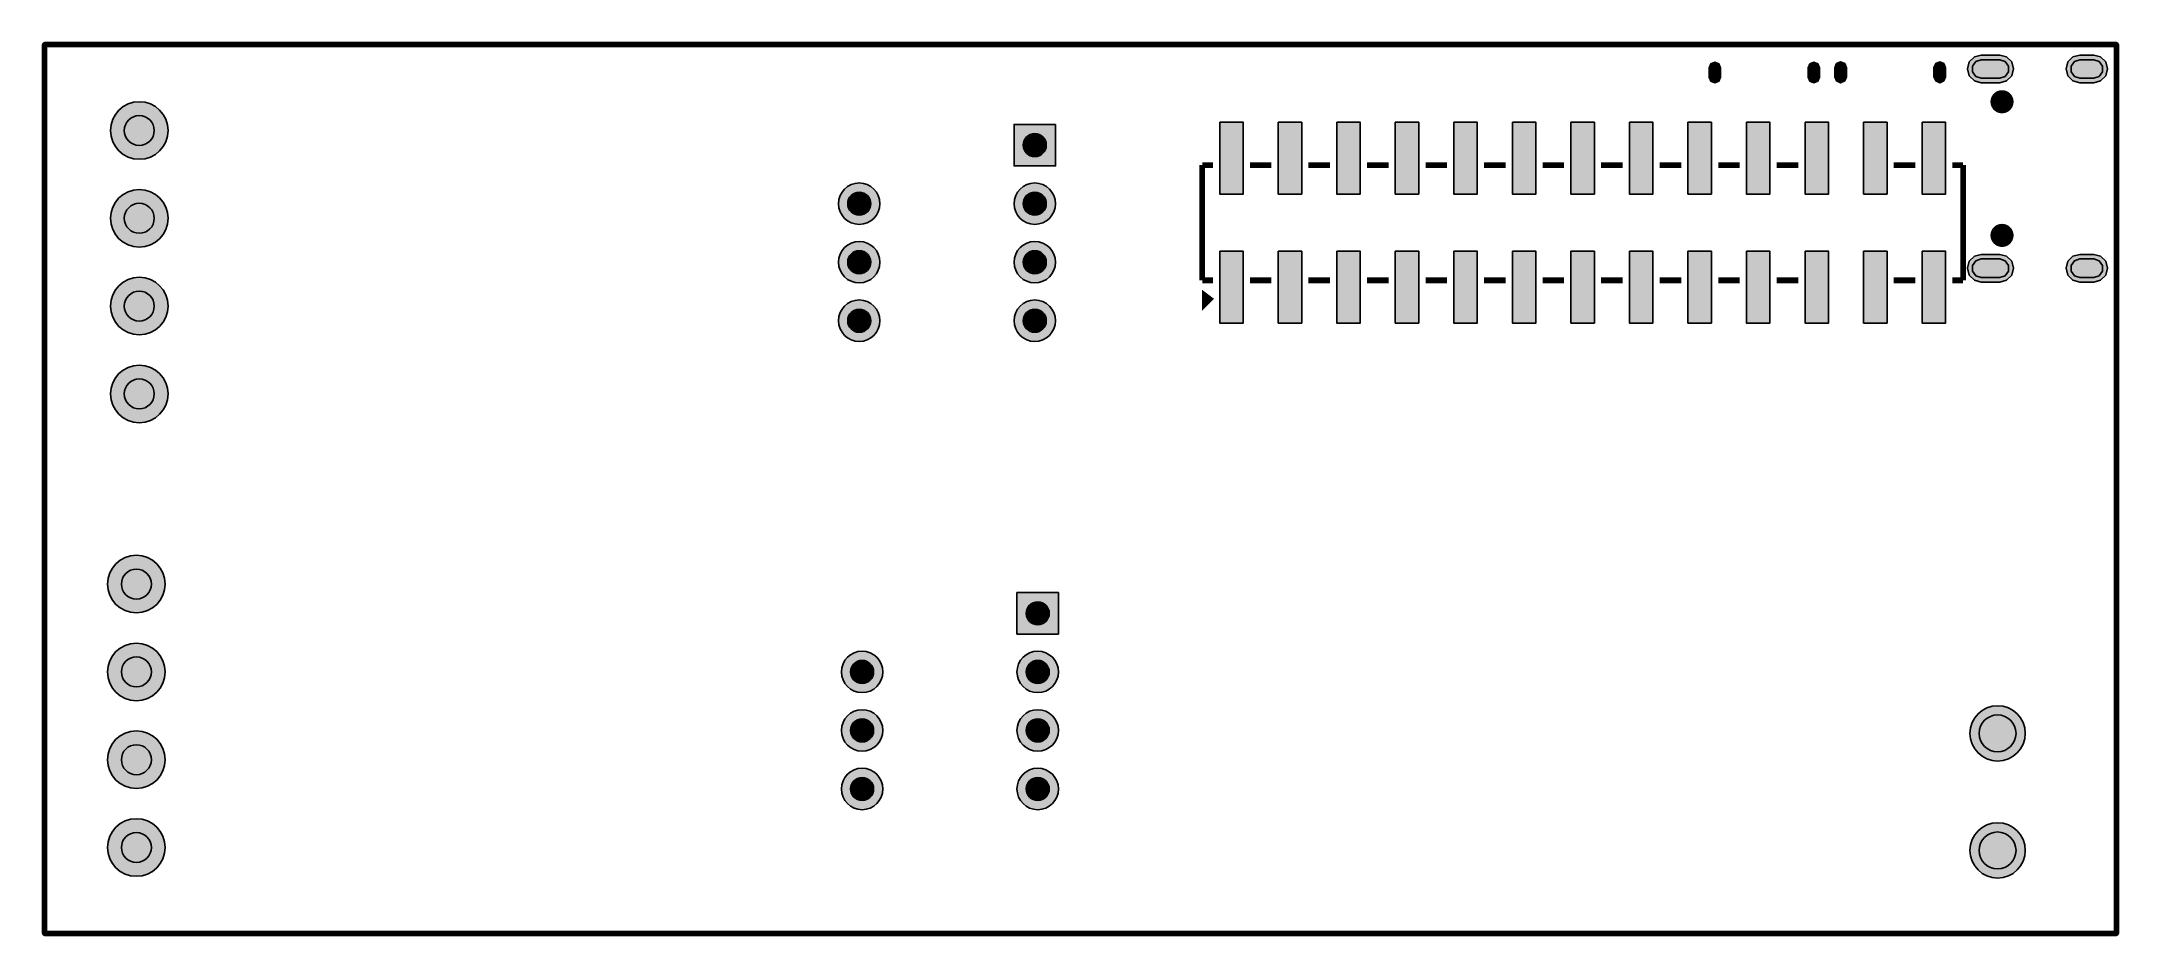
# Model space of a CAD drawing. Header units: millimetres. Extents: x -0.2 to 90, y -0.2 to 38.7.
import ezdxf

# ---------------------------------------------------------------- set-up
doc = ezdxf.new("R2010")
doc.units = ezdxf.units.MM
doc.header["$MEASUREMENT"] = 0
for name, color, linetype, true_color in [('Board-Outline-Layer', 7, 'Continuous', 0xff00ff), ('Bottom-Layer', 7, 'Continuous', 0x0000ff), ('Bottom-Silkscreen-Layer', 7, 'Continuous', 0x66cc33), ('Hole-Layer', 7, 'Continuous', 0x222222), ('Multi-Layer', 7, 'Continuous', 0xc0c0c0)]:
    doc.layers.add(name, color=color, linetype=linetype, true_color=true_color)

msp = doc.modelspace()

# ---------------------------------------------------------------- hatches: boundary and pattern name
at = {"layer": 'Bottom-Layer'}
for points in [[(84.8, 36.872), (85.1, 36.953), (85.32, 37.172), (85.4, 37.472), (85.32, 37.772), (85.1, 37.992), (84.8, 38.072), (84, 38.072), (83.7, 37.992), (83.481, 37.772), (83.4, 37.472), (83.481, 37.172), (83.7, 36.953), (84, 36.872)], [(88.88, 36.872), (89.18, 36.953), (89.4, 37.172), (89.48, 37.472), (89.4, 37.772), (89.18, 37.992), (88.88, 38.072), (88.28, 38.072), (87.98, 37.992), (87.761, 37.772), (87.68, 37.472), (87.761, 37.172), (87.98, 36.953), (88.28, 36.872)], [(72.687, 37.511), (72.614, 37.688), (72.437, 37.761), (72.26, 37.688), (72.187, 37.511), (72.187, 37.111), (72.26, 36.934), (72.437, 36.861), (72.614, 36.934), (72.687, 37.111)], [(76.987, 37.511), (76.914, 37.688), (76.737, 37.761), (76.561, 37.688), (76.487, 37.511), (76.487, 37.111), (76.561, 36.934), (76.737, 36.861), (76.914, 36.934), (76.987, 37.111)], [(78.148, 37.524), (78.075, 37.701), (77.898, 37.774), (77.721, 37.701), (77.648, 37.524), (77.648, 37.124), (77.721, 36.947), (77.898, 36.874), (78.075, 36.947), (78.148, 37.124)], [(82.448, 37.524), (82.375, 37.701), (82.198, 37.774), (82.022, 37.701), (81.948, 37.524), (81.948, 37.124), (82.022, 36.947), (82.198, 36.874), (82.375, 36.947), (82.448, 37.124)], [(2.814, 34.798, 1), (5.314, 34.798, 1)], [(43.826, 35.063), (42.026, 35.063), (42.026, 33.263), (43.826, 33.263)], [(50.951, 35.158), (50.951, 32.038), (51.97, 32.038), (51.97, 35.158)], [(53.491, 35.158), (53.491, 32.038), (54.511, 32.038), (54.511, 35.158)], [(56.031, 35.158), (56.031, 32.038), (57.051, 32.038), (57.051, 35.158)], [(58.571, 35.158), (58.571, 32.038), (59.591, 32.038), (59.591, 35.158)], [(61.111, 35.158), (61.111, 32.038), (62.131, 32.038), (62.131, 35.158)], [(63.651, 35.158), (63.651, 32.038), (64.671, 32.038), (64.671, 35.158)], [(66.191, 35.158), (66.191, 32.038), (67.211, 32.038), (67.211, 35.158)], [(68.731, 35.158), (68.731, 32.038), (69.751, 32.038), (69.751, 35.158)], [(71.271, 35.158), (71.271, 32.038), (72.291, 32.038), (72.291, 35.158)], [(73.811, 35.158), (73.811, 32.038), (74.831, 32.038), (74.831, 35.158)], [(76.351, 35.158), (76.351, 32.038), (77.371, 32.038), (77.371, 35.158)], [(78.891, 35.158), (78.891, 32.038), (79.911, 32.038), (79.911, 35.158)], [(81.431, 35.158), (81.431, 32.038), (82.451, 32.038), (82.451, 35.158)], [(34.406, 31.623, 1), (36.206, 31.623, 1)], [(42.026, 31.623, 1), (43.826, 31.623, 1)], [(2.814, 30.988, 1), (5.314, 30.988, 1)], [(34.406, 29.083, 1), (36.206, 29.083, 1)], [(42.026, 29.083, 1), (43.826, 29.083, 1)], [(50.951, 29.558), (50.951, 26.438), (51.97, 26.438), (51.97, 29.558)], [(53.491, 29.558), (53.491, 26.438), (54.511, 26.438), (54.511, 29.558)], [(56.031, 29.558), (56.031, 26.438), (57.051, 26.438), (57.051, 29.558)], [(58.571, 29.558), (58.571, 26.438), (59.591, 26.438), (59.591, 29.558)], [(61.111, 29.558), (61.111, 26.438), (62.131, 26.438), (62.131, 29.558)], [(63.651, 29.558), (63.651, 26.438), (64.671, 26.438), (64.671, 29.558)], [(66.191, 29.558), (66.191, 26.438), (67.211, 26.438), (67.211, 29.558)], [(68.731, 29.558), (68.731, 26.438), (69.751, 26.438), (69.751, 29.558)], [(71.271, 29.558), (71.271, 26.438), (72.291, 26.438), (72.291, 29.558)], [(73.811, 29.558), (73.811, 26.438), (74.831, 26.438), (74.831, 29.558)], [(76.351, 29.558), (76.351, 26.438), (77.371, 26.438), (77.371, 29.558)], [(78.891, 29.558), (78.891, 26.438), (79.911, 26.438), (79.911, 29.558)], [(81.431, 29.558), (81.431, 26.438), (82.451, 26.438), (82.451, 29.558)], [(84.8, 28.222), (85.1, 28.302), (85.32, 28.522), (85.4, 28.822), (85.32, 29.122), (85.1, 29.342), (84.8, 29.422), (84, 29.422), (83.7, 29.342), (83.481, 29.122), (83.4, 28.822), (83.481, 28.522), (83.7, 28.302), (84, 28.222)], [(88.88, 28.222), (89.18, 28.302), (89.4, 28.522), (89.48, 28.822), (89.4, 29.122), (89.18, 29.342), (88.88, 29.422), (88.28, 29.422), (87.98, 29.342), (87.761, 29.122), (87.68, 28.822), (87.761, 28.522), (87.98, 28.302), (88.28, 28.222)], [(2.814, 27.178, 1), (5.314, 27.178, 1)], [(34.406, 26.543, 1), (36.206, 26.543, 1)], [(42.026, 26.543, 1), (43.826, 26.543, 1)], [(2.814, 23.368, 1), (5.314, 23.368, 1)], [(2.687, 15.113, 1), (5.187, 15.113, 1)], [(43.953, 14.743), (42.153, 14.743), (42.153, 12.943), (43.953, 12.943)], [(2.687, 11.303, 1), (5.187, 11.303, 1)], [(34.533, 11.303, 1), (36.333, 11.303, 1)], [(42.153, 11.303, 1), (43.953, 11.303, 1)], [(34.533, 8.763, 1), (36.333, 8.763, 1)], [(42.153, 8.763, 1), (43.953, 8.763, 1)], [(83.509, 8.636, 1), (85.909, 8.636, 1)], [(2.687, 7.493, 1), (5.187, 7.493, 1)], [(34.533, 6.223, 1), (36.333, 6.223, 1)], [(42.153, 6.223, 1), (43.953, 6.223, 1)], [(2.687, 3.683, 1), (5.187, 3.683, 1)], [(83.509, 3.556, 1), (85.909, 3.556, 1)]]:
    msp.add_hatch(color=256, dxfattribs=at).paths.add_polyline_path(points)
at = {"layer": 'Bottom-Silkscreen-Layer'}
msp.add_hatch(color=256, dxfattribs=at).paths.add_polyline_path([(50.699, 27.496), (50.191, 27.877), (50.191, 26.988)])
at = {"layer": 'Hole-Layer'}
for points in [[(72.637, 37.511), (72.579, 37.652), (72.437, 37.711), (72.296, 37.652), (72.237, 37.511), (72.237, 37.111), (72.296, 36.97), (72.437, 36.911), (72.579, 36.97), (72.637, 37.111)], [(76.937, 37.511), (76.879, 37.652), (76.737, 37.711), (76.596, 37.652), (76.537, 37.511), (76.537, 37.111), (76.596, 36.97), (76.737, 36.911), (76.879, 36.97), (76.937, 37.111)], [(78.098, 37.524), (78.04, 37.665), (77.898, 37.724), (77.757, 37.665), (77.698, 37.524), (77.698, 37.124), (77.757, 36.982), (77.898, 36.924), (78.04, 36.982), (78.098, 37.124)], [(82.398, 37.524), (82.34, 37.665), (82.198, 37.724), (82.057, 37.665), (81.998, 37.524), (81.998, 37.124), (82.057, 36.982), (82.198, 36.924), (82.34, 36.982), (82.398, 37.124)], [(84.8, 37.072), (85.036, 37.149), (85.181, 37.349), (85.181, 37.596), (85.036, 37.796), (84.8, 37.872), (84, 37.872), (83.765, 37.796), (83.62, 37.596), (83.62, 37.349), (83.765, 37.149), (84, 37.072)], [(88.88, 37.072), (89.115, 37.149), (89.261, 37.349), (89.261, 37.596), (89.115, 37.796), (88.88, 37.872), (88.28, 37.872), (88.045, 37.796), (87.9, 37.596), (87.9, 37.349), (88.045, 37.149), (88.28, 37.072)], [(3.414, 34.798, 1), (4.714, 34.798, 1)], [(42.426, 34.163, 1), (43.426, 34.163, 1)], [(3.414, 30.988, 1), (4.714, 30.988, 1)], [(34.806, 31.623, 1), (35.806, 31.623, 1)], [(42.426, 31.623, 1), (43.426, 31.623, 1)], [(34.806, 29.083, 1), (35.806, 29.083, 1)], [(42.426, 29.083, 1), (43.426, 29.083, 1)], [(84.8, 28.422), (85.035, 28.498), (85.181, 28.698), (85.181, 28.946), (85.035, 29.146), (84.8, 29.222), (84, 29.222), (83.765, 29.146), (83.62, 28.946), (83.62, 28.698), (83.765, 28.498), (84, 28.422)], [(88.88, 28.422), (89.115, 28.498), (89.261, 28.698), (89.261, 28.946), (89.115, 29.146), (88.88, 29.222), (88.28, 29.222), (88.045, 29.146), (87.9, 28.946), (87.9, 28.698), (88.045, 28.498), (88.28, 28.422)], [(3.414, 27.178, 1), (4.714, 27.178, 1)], [(34.806, 26.543, 1), (35.806, 26.543, 1)], [(42.426, 26.543, 1), (43.426, 26.543, 1)], [(3.414, 23.368, 1), (4.714, 23.368, 1)], [(3.287, 15.113, 1), (4.587, 15.113, 1)], [(42.553, 13.843, 1), (43.553, 13.843, 1)], [(3.287, 11.303, 1), (4.587, 11.303, 1)], [(34.933, 11.303, 1), (35.933, 11.303, 1)], [(42.553, 11.303, 1), (43.553, 11.303, 1)], [(34.933, 8.763, 1), (35.933, 8.763, 1)], [(42.553, 8.763, 1), (43.553, 8.763, 1)], [(83.909, 8.636, 1), (85.509, 8.636, 1)], [(3.287, 7.493, 1), (4.587, 7.493, 1)], [(34.933, 6.223, 1), (35.933, 6.223, 1)], [(42.553, 6.223, 1), (43.553, 6.223, 1)], [(3.287, 3.683, 1), (4.587, 3.683, 1)], [(83.909, 3.556, 1), (85.509, 3.556, 1)]]:
    msp.add_hatch(color=256, dxfattribs=at).paths.add_polyline_path(points)
at = {"layer": 'Multi-Layer'}
for points in [[(84.8, 36.872), (85.1, 36.953), (85.32, 37.172), (85.4, 37.472), (85.32, 37.772), (85.1, 37.992), (84.8, 38.072), (84, 38.072), (83.7, 37.992), (83.481, 37.772), (83.4, 37.472), (83.481, 37.172), (83.7, 36.953), (84, 36.872)], [(84.8, 36.872), (85.1, 36.953), (85.32, 37.172), (85.4, 37.472), (85.32, 37.772), (85.1, 37.992), (84.8, 38.072), (84, 38.072), (83.7, 37.992), (83.481, 37.772), (83.4, 37.472), (83.481, 37.172), (83.7, 36.953), (84, 36.872)], [(84.8, 36.872), (85.1, 36.953), (85.32, 37.172), (85.4, 37.472), (85.32, 37.772), (85.1, 37.992), (84.8, 38.072), (84, 38.072), (83.7, 37.992), (83.481, 37.772), (83.4, 37.472), (83.481, 37.172), (83.7, 36.953), (84, 36.872)], [(88.88, 36.872), (89.18, 36.953), (89.4, 37.172), (89.48, 37.472), (89.4, 37.772), (89.18, 37.992), (88.88, 38.072), (88.28, 38.072), (87.98, 37.992), (87.761, 37.772), (87.68, 37.472), (87.761, 37.172), (87.98, 36.953), (88.28, 36.872)], [(88.88, 36.872), (89.18, 36.953), (89.4, 37.172), (89.48, 37.472), (89.4, 37.772), (89.18, 37.992), (88.88, 38.072), (88.28, 38.072), (87.98, 37.992), (87.761, 37.772), (87.68, 37.472), (87.761, 37.172), (87.98, 36.953), (88.28, 36.872)], [(88.88, 36.872), (89.18, 36.953), (89.4, 37.172), (89.48, 37.472), (89.4, 37.772), (89.18, 37.992), (88.88, 38.072), (88.28, 38.072), (87.98, 37.992), (87.761, 37.772), (87.68, 37.472), (87.761, 37.172), (87.98, 36.953), (88.28, 36.872)], [(72.687, 37.511), (72.614, 37.688), (72.437, 37.761), (72.26, 37.688), (72.187, 37.511), (72.187, 37.111), (72.26, 36.934), (72.437, 36.861), (72.614, 36.934), (72.687, 37.111)], [(72.687, 37.511), (72.614, 37.688), (72.437, 37.761), (72.26, 37.688), (72.187, 37.511), (72.187, 37.111), (72.26, 36.934), (72.437, 36.861), (72.614, 36.934), (72.687, 37.111)], [(72.687, 37.511), (72.614, 37.688), (72.437, 37.761), (72.26, 37.688), (72.187, 37.511), (72.187, 37.111), (72.26, 36.934), (72.437, 36.861), (72.614, 36.934), (72.687, 37.111)], [(76.987, 37.511), (76.914, 37.688), (76.737, 37.761), (76.561, 37.688), (76.487, 37.511), (76.487, 37.111), (76.561, 36.934), (76.737, 36.861), (76.914, 36.934), (76.987, 37.111)], [(76.987, 37.511), (76.914, 37.688), (76.737, 37.761), (76.561, 37.688), (76.487, 37.511), (76.487, 37.111), (76.561, 36.934), (76.737, 36.861), (76.914, 36.934), (76.987, 37.111)], [(76.987, 37.511), (76.914, 37.688), (76.737, 37.761), (76.561, 37.688), (76.487, 37.511), (76.487, 37.111), (76.561, 36.934), (76.737, 36.861), (76.914, 36.934), (76.987, 37.111)], [(78.148, 37.524), (78.075, 37.701), (77.898, 37.774), (77.721, 37.701), (77.648, 37.524), (77.648, 37.124), (77.721, 36.947), (77.898, 36.874), (78.075, 36.947), (78.148, 37.124)], [(78.148, 37.524), (78.075, 37.701), (77.898, 37.774), (77.721, 37.701), (77.648, 37.524), (77.648, 37.124), (77.721, 36.947), (77.898, 36.874), (78.075, 36.947), (78.148, 37.124)], [(78.148, 37.524), (78.075, 37.701), (77.898, 37.774), (77.721, 37.701), (77.648, 37.524), (77.648, 37.124), (77.721, 36.947), (77.898, 36.874), (78.075, 36.947), (78.148, 37.124)], [(82.448, 37.524), (82.375, 37.701), (82.198, 37.774), (82.022, 37.701), (81.948, 37.524), (81.948, 37.124), (82.022, 36.947), (82.198, 36.874), (82.375, 36.947), (82.448, 37.124)], [(82.448, 37.524), (82.375, 37.701), (82.198, 37.774), (82.022, 37.701), (81.948, 37.524), (81.948, 37.124), (82.022, 36.947), (82.198, 36.874), (82.375, 36.947), (82.448, 37.124)], [(82.448, 37.524), (82.375, 37.701), (82.198, 37.774), (82.022, 37.701), (81.948, 37.524), (81.948, 37.124), (82.022, 36.947), (82.198, 36.874), (82.375, 36.947), (82.448, 37.124)], [(84.901, 35.672), (84.826, 35.672), (84.688, 35.729), (84.583, 35.835), (84.525, 35.972), (84.525, 36.122), (84.583, 36.259), (84.688, 36.365), (84.826, 36.422), (84.901, 36.422), (84.975, 36.422), (85.113, 36.365), (85.218, 36.259), (85.276, 36.122), (85.276, 35.972), (85.218, 35.835), (85.113, 35.729), (84.975, 35.672)], [(84.901, 35.672), (84.826, 35.672), (84.688, 35.729), (84.583, 35.835), (84.525, 35.972), (84.525, 36.122), (84.583, 36.259), (84.688, 36.365), (84.826, 36.422), (84.901, 36.422), (84.975, 36.422), (85.113, 36.365), (85.218, 36.259), (85.276, 36.122), (85.276, 35.972), (85.218, 35.835), (85.113, 35.729), (84.975, 35.672)], [(2.814, 34.798, 1), (5.314, 34.798, 1)], [(2.814, 34.798, 1), (5.314, 34.798, 1)], [(2.814, 34.798, 1), (5.314, 34.798, 1)], [(43.826, 35.063), (42.026, 35.063), (42.026, 33.263), (43.826, 33.263)], [(43.826, 35.063), (42.026, 35.063), (42.026, 33.263), (43.826, 33.263)], [(43.826, 35.063), (42.026, 35.063), (42.026, 33.263), (43.826, 33.263)], [(34.406, 31.623, 1), (36.206, 31.623, 1)], [(34.406, 31.623, 1), (36.206, 31.623, 1)], [(34.406, 31.623, 1), (36.206, 31.623, 1)], [(42.026, 31.623, 1), (43.826, 31.623, 1)], [(42.026, 31.623, 1), (43.826, 31.623, 1)], [(42.026, 31.623, 1), (43.826, 31.623, 1)], [(2.814, 30.988, 1), (5.314, 30.988, 1)], [(2.814, 30.988, 1), (5.314, 30.988, 1)], [(2.814, 30.988, 1), (5.314, 30.988, 1)], [(34.406, 29.083, 1), (36.206, 29.083, 1)], [(34.406, 29.083, 1), (36.206, 29.083, 1)], [(34.406, 29.083, 1), (36.206, 29.083, 1)], [(42.026, 29.083, 1), (43.826, 29.083, 1)], [(42.026, 29.083, 1), (43.826, 29.083, 1)], [(42.026, 29.083, 1), (43.826, 29.083, 1)], [(84.901, 29.872), (84.826, 29.872), (84.688, 29.929), (84.583, 30.035), (84.525, 30.173), (84.525, 30.322), (84.583, 30.46), (84.688, 30.565), (84.826, 30.622), (84.901, 30.622), (84.975, 30.622), (85.113, 30.565), (85.218, 30.46), (85.276, 30.322), (85.276, 30.173), (85.218, 30.035), (85.113, 29.929), (84.975, 29.872)], [(84.901, 29.872), (84.826, 29.872), (84.688, 29.929), (84.583, 30.035), (84.525, 30.173), (84.525, 30.322), (84.583, 30.46), (84.688, 30.565), (84.826, 30.622), (84.901, 30.622), (84.975, 30.622), (85.113, 30.565), (85.218, 30.46), (85.276, 30.322), (85.276, 30.173), (85.218, 30.035), (85.113, 29.929), (84.975, 29.872)], [(84.8, 28.222), (85.1, 28.302), (85.32, 28.522), (85.4, 28.822), (85.32, 29.122), (85.1, 29.342), (84.8, 29.422), (84, 29.422), (83.7, 29.342), (83.481, 29.122), (83.4, 28.822), (83.481, 28.522), (83.7, 28.302), (84, 28.222)], [(84.8, 28.222), (85.1, 28.302), (85.32, 28.522), (85.4, 28.822), (85.32, 29.122), (85.1, 29.342), (84.8, 29.422), (84, 29.422), (83.7, 29.342), (83.481, 29.122), (83.4, 28.822), (83.481, 28.522), (83.7, 28.302), (84, 28.222)], [(84.8, 28.222), (85.1, 28.302), (85.32, 28.522), (85.4, 28.822), (85.32, 29.122), (85.1, 29.342), (84.8, 29.422), (84, 29.422), (83.7, 29.342), (83.481, 29.122), (83.4, 28.822), (83.481, 28.522), (83.7, 28.302), (84, 28.222)], [(88.88, 28.222), (89.18, 28.302), (89.4, 28.522), (89.48, 28.822), (89.4, 29.122), (89.18, 29.342), (88.88, 29.422), (88.28, 29.422), (87.98, 29.342), (87.761, 29.122), (87.68, 28.822), (87.761, 28.522), (87.98, 28.302), (88.28, 28.222)], [(88.88, 28.222), (89.18, 28.302), (89.4, 28.522), (89.48, 28.822), (89.4, 29.122), (89.18, 29.342), (88.88, 29.422), (88.28, 29.422), (87.98, 29.342), (87.761, 29.122), (87.68, 28.822), (87.761, 28.522), (87.98, 28.302), (88.28, 28.222)], [(88.88, 28.222), (89.18, 28.302), (89.4, 28.522), (89.48, 28.822), (89.4, 29.122), (89.18, 29.342), (88.88, 29.422), (88.28, 29.422), (87.98, 29.342), (87.761, 29.122), (87.68, 28.822), (87.761, 28.522), (87.98, 28.302), (88.28, 28.222)], [(2.814, 27.178, 1), (5.314, 27.178, 1)], [(2.814, 27.178, 1), (5.314, 27.178, 1)], [(2.814, 27.178, 1), (5.314, 27.178, 1)], [(34.406, 26.543, 1), (36.206, 26.543, 1)], [(34.406, 26.543, 1), (36.206, 26.543, 1)], [(34.406, 26.543, 1), (36.206, 26.543, 1)], [(42.026, 26.543, 1), (43.826, 26.543, 1)], [(42.026, 26.543, 1), (43.826, 26.543, 1)], [(42.026, 26.543, 1), (43.826, 26.543, 1)], [(2.814, 23.368, 1), (5.314, 23.368, 1)], [(2.814, 23.368, 1), (5.314, 23.368, 1)], [(2.814, 23.368, 1), (5.314, 23.368, 1)], [(2.687, 15.113, 1), (5.187, 15.113, 1)], [(2.687, 15.113, 1), (5.187, 15.113, 1)], [(2.687, 15.113, 1), (5.187, 15.113, 1)], [(43.953, 14.743), (42.153, 14.743), (42.153, 12.943), (43.953, 12.943)], [(43.953, 14.743), (42.153, 14.743), (42.153, 12.943), (43.953, 12.943)], [(43.953, 14.743), (42.153, 14.743), (42.153, 12.943), (43.953, 12.943)], [(2.687, 11.303, 1), (5.187, 11.303, 1)], [(2.687, 11.303, 1), (5.187, 11.303, 1)], [(2.687, 11.303, 1), (5.187, 11.303, 1)], [(34.533, 11.303, 1), (36.333, 11.303, 1)], [(34.533, 11.303, 1), (36.333, 11.303, 1)], [(34.533, 11.303, 1), (36.333, 11.303, 1)], [(42.153, 11.303, 1), (43.953, 11.303, 1)], [(42.153, 11.303, 1), (43.953, 11.303, 1)], [(42.153, 11.303, 1), (43.953, 11.303, 1)], [(34.533, 8.763, 1), (36.333, 8.763, 1)], [(34.533, 8.763, 1), (36.333, 8.763, 1)], [(34.533, 8.763, 1), (36.333, 8.763, 1)], [(42.153, 8.763, 1), (43.953, 8.763, 1)], [(42.153, 8.763, 1), (43.953, 8.763, 1)], [(42.153, 8.763, 1), (43.953, 8.763, 1)], [(83.509, 8.636, 1), (85.909, 8.636, 1)], [(83.509, 8.636, 1), (85.909, 8.636, 1)], [(83.509, 8.636, 1), (85.909, 8.636, 1)], [(2.687, 7.493, 1), (5.187, 7.493, 1)], [(2.687, 7.493, 1), (5.187, 7.493, 1)], [(2.687, 7.493, 1), (5.187, 7.493, 1)], [(34.533, 6.223, 1), (36.333, 6.223, 1)], [(34.533, 6.223, 1), (36.333, 6.223, 1)], [(34.533, 6.223, 1), (36.333, 6.223, 1)], [(42.153, 6.223, 1), (43.953, 6.223, 1)], [(42.153, 6.223, 1), (43.953, 6.223, 1)], [(42.153, 6.223, 1), (43.953, 6.223, 1)], [(2.687, 3.683, 1), (5.187, 3.683, 1)], [(2.687, 3.683, 1), (5.187, 3.683, 1)], [(2.687, 3.683, 1), (5.187, 3.683, 1)], [(83.509, 3.556, 1), (85.909, 3.556, 1)], [(83.509, 3.556, 1), (85.909, 3.556, 1)], [(83.509, 3.556, 1), (85.909, 3.556, 1)]]:
    msp.add_hatch(color=256, dxfattribs=at).paths.add_polyline_path(points)

# ---------------------------------------------------------------- linework, layer by layer
at = {"layer": 'Board-Outline-Layer'}
for points, const_width in [([(89.819, -0.05, 0.414), (89.87, 0), (89.87, 38.481, 0.414), (89.819, 38.531), (0, 38.531, 0.414), (-0.05, 38.481), (-0.05, 0, 0.414), (0, -0.05)], 0.254), ([(85.276, 36.047, -1), (84.526, 36.047, -1)], 0.254), ([(85.276, 36.047, -1), (84.526, 36.047, -1)], 0.254), ([(85.276, 36.047, -1), (84.526, 36.047, -1)], 0.0254), ([(85.276, 36.047, -1), (84.526, 36.047, -1)], 0.0254), ([(85.276, 30.247, -1), (84.526, 30.247, -1)], 0.254), ([(85.276, 30.247, -1), (84.526, 30.247, -1)], 0.254), ([(85.276, 30.247, -1), (84.526, 30.247, -1)], 0.0254), ([(85.276, 30.247, -1), (84.526, 30.247, -1)], 0.0254)]:
    msp.add_lwpolyline(points, format="xyb", close=True, dxfattribs=dict(at, const_width=const_width))
at = {"layer": 'Board-Outline-Layer', "const_width": 0.1}
msp.add_lwpolyline([(0, 0), (0, 2.794)], dxfattribs=at)
at = {"layer": 'Bottom-Layer'}
for points in [[(84.8, 36.872), (85.1, 36.953), (85.32, 37.172), (85.4, 37.472), (85.32, 37.772), (85.1, 37.992), (84.8, 38.072), (84, 38.072), (83.7, 37.992), (83.481, 37.772), (83.4, 37.472), (83.481, 37.172), (83.7, 36.953), (84, 36.872)], [(88.88, 36.872), (89.18, 36.953), (89.4, 37.172), (89.48, 37.472), (89.4, 37.772), (89.18, 37.992), (88.88, 38.072), (88.28, 38.072), (87.98, 37.992), (87.761, 37.772), (87.68, 37.472), (87.761, 37.172), (87.98, 36.953), (88.28, 36.872)], [(72.687, 37.511), (72.614, 37.688), (72.437, 37.761), (72.26, 37.688), (72.187, 37.511), (72.187, 37.111), (72.26, 36.934), (72.437, 36.861), (72.614, 36.934), (72.687, 37.111)], [(76.987, 37.511), (76.914, 37.688), (76.737, 37.761), (76.561, 37.688), (76.487, 37.511), (76.487, 37.111), (76.561, 36.934), (76.737, 36.861), (76.914, 36.934), (76.987, 37.111)], [(78.148, 37.524), (78.075, 37.701), (77.898, 37.774), (77.721, 37.701), (77.648, 37.524), (77.648, 37.124), (77.721, 36.947), (77.898, 36.874), (78.075, 36.947), (78.148, 37.124)], [(82.448, 37.524), (82.375, 37.701), (82.198, 37.774), (82.022, 37.701), (81.948, 37.524), (81.948, 37.124), (82.022, 36.947), (82.198, 36.874), (82.375, 36.947), (82.448, 37.124)], [(43.826, 35.063), (42.026, 35.063), (42.026, 33.263), (43.826, 33.263)], [(50.951, 35.158), (50.951, 32.038), (51.97, 32.038), (51.97, 35.158)], [(53.491, 35.158), (53.491, 32.038), (54.511, 32.038), (54.511, 35.158)], [(56.031, 35.158), (56.031, 32.038), (57.051, 32.038), (57.051, 35.158)], [(58.571, 35.158), (58.571, 32.038), (59.591, 32.038), (59.591, 35.158)], [(61.111, 35.158), (61.111, 32.038), (62.131, 32.038), (62.131, 35.158)], [(63.651, 35.158), (63.651, 32.038), (64.671, 32.038), (64.671, 35.158)], [(66.191, 35.158), (66.191, 32.038), (67.211, 32.038), (67.211, 35.158)], [(68.731, 35.158), (68.731, 32.038), (69.751, 32.038), (69.751, 35.158)], [(71.271, 35.158), (71.271, 32.038), (72.291, 32.038), (72.291, 35.158)], [(73.811, 35.158), (73.811, 32.038), (74.831, 32.038), (74.831, 35.158)], [(76.351, 35.158), (76.351, 32.038), (77.371, 32.038), (77.371, 35.158)], [(78.891, 35.158), (78.891, 32.038), (79.911, 32.038), (79.911, 35.158)], [(81.431, 35.158), (81.431, 32.038), (82.451, 32.038), (82.451, 35.158)], [(50.951, 29.558), (50.951, 26.438), (51.97, 26.438), (51.97, 29.558)], [(53.491, 29.558), (53.491, 26.438), (54.511, 26.438), (54.511, 29.558)], [(56.031, 29.558), (56.031, 26.438), (57.051, 26.438), (57.051, 29.558)], [(58.571, 29.558), (58.571, 26.438), (59.591, 26.438), (59.591, 29.558)], [(61.111, 29.558), (61.111, 26.438), (62.131, 26.438), (62.131, 29.558)], [(63.651, 29.558), (63.651, 26.438), (64.671, 26.438), (64.671, 29.558)], [(66.191, 29.558), (66.191, 26.438), (67.211, 26.438), (67.211, 29.558)], [(68.731, 29.558), (68.731, 26.438), (69.751, 26.438), (69.751, 29.558)], [(71.271, 29.558), (71.271, 26.438), (72.291, 26.438), (72.291, 29.558)], [(73.811, 29.558), (73.811, 26.438), (74.831, 26.438), (74.831, 29.558)], [(76.351, 29.558), (76.351, 26.438), (77.371, 26.438), (77.371, 29.558)], [(78.891, 29.558), (78.891, 26.438), (79.911, 26.438), (79.911, 29.558)], [(81.431, 29.558), (81.431, 26.438), (82.451, 26.438), (82.451, 29.558)], [(84.8, 28.222), (85.1, 28.302), (85.32, 28.522), (85.4, 28.822), (85.32, 29.122), (85.1, 29.342), (84.8, 29.422), (84, 29.422), (83.7, 29.342), (83.481, 29.122), (83.4, 28.822), (83.481, 28.522), (83.7, 28.302), (84, 28.222)], [(88.88, 28.222), (89.18, 28.302), (89.4, 28.522), (89.48, 28.822), (89.4, 29.122), (89.18, 29.342), (88.88, 29.422), (88.28, 29.422), (87.98, 29.342), (87.761, 29.122), (87.68, 28.822), (87.761, 28.522), (87.98, 28.302), (88.28, 28.222)], [(43.953, 14.743), (42.153, 14.743), (42.153, 12.943), (43.953, 12.943)]]:
    msp.add_lwpolyline(points, close=True, dxfattribs=at)
for points in [[(5.314, 34.798, -1), (2.814, 34.798, -1)], [(5.314, 30.988, -1), (2.814, 30.988, -1)], [(5.314, 27.178, -1), (2.814, 27.178, -1)], [(5.314, 23.368, -1), (2.814, 23.368, -1)], [(5.187, 15.113, -1), (2.687, 15.113, -1)], [(85.909, 8.636, -1), (83.509, 8.636, -1)], [(5.187, 3.683, -1), (2.687, 3.683, -1)], [(85.909, 3.556, -1), (83.509, 3.556, -1)]]:
    msp.add_lwpolyline(points, format="xyb", close=True, dxfattribs=at)
for points in [[(36.206, 31.623, -1), (34.406, 31.623), (34.406, 31.623, -1), (36.206, 31.623)], [(43.826, 31.623, -1), (42.026, 31.623), (42.026, 31.623, -1), (43.826, 31.623)], [(36.206, 29.083, -1), (34.406, 29.083), (34.406, 29.083, -1), (36.206, 29.083)], [(43.826, 29.083, -1), (42.026, 29.083), (42.026, 29.083, -1), (43.826, 29.083)], [(36.206, 26.543, -1), (34.406, 26.543), (34.406, 26.543, -1), (36.206, 26.543)], [(43.826, 26.543, -1), (42.026, 26.543), (42.026, 26.543, -1), (43.826, 26.543)], [(5.187, 11.303, -1), (2.687, 11.303), (2.687, 11.303, -1), (5.187, 11.303)], [(36.333, 11.303, -1), (34.533, 11.303), (34.533, 11.303, -1), (36.333, 11.303)], [(43.953, 11.303, -1), (42.153, 11.303), (42.153, 11.303, -1), (43.953, 11.303)], [(36.333, 8.763, -1), (34.533, 8.763), (34.533, 8.763, -1), (36.333, 8.763)], [(43.953, 8.763, -1), (42.153, 8.763), (42.153, 8.763, -1), (43.953, 8.763)], [(5.187, 7.493, -1), (2.687, 7.493), (2.687, 7.493, -1), (5.187, 7.493)], [(36.333, 6.223, -1), (34.533, 6.223), (34.533, 6.223, -1), (36.333, 6.223)], [(43.953, 6.223, -1), (42.153, 6.223), (42.153, 6.223, -1), (43.953, 6.223)]]:
    msp.add_lwpolyline(points, format="xyb", dxfattribs=at)
at = {"layer": 'Bottom-Silkscreen-Layer', "const_width": 0.25}
for points in [[(50.191, 28.298), (50.191, 33.298)], [(50.658, 33.298), (50.191, 33.298)], [(50.191, 28.298), (50.191, 33.298)], [(50.658, 33.298), (50.191, 33.298)], [(53.198, 33.298), (52.263, 33.298)], [(53.198, 33.298), (52.263, 33.298)], [(55.738, 33.298), (54.803, 33.298)], [(55.738, 33.298), (54.803, 33.298)], [(58.278, 33.298), (57.343, 33.298)], [(58.278, 33.298), (57.343, 33.298)], [(60.818, 33.298), (59.883, 33.298)], [(60.818, 33.298), (59.883, 33.298)], [(63.358, 33.298), (62.423, 33.298)], [(63.358, 33.298), (62.423, 33.298)], [(65.898, 33.298), (64.963, 33.298)], [(65.898, 33.298), (64.963, 33.298)], [(68.438, 33.298), (67.503, 33.298)], [(68.438, 33.298), (67.503, 33.298)], [(70.978, 33.298), (70.043, 33.298)], [(70.978, 33.298), (70.043, 33.298)], [(73.518, 33.298), (72.583, 33.298)], [(73.518, 33.298), (72.583, 33.298)], [(76.058, 33.298), (75.123, 33.298)], [(76.058, 33.298), (75.123, 33.298)], [(81.138, 33.298), (80.203, 33.298)], [(81.138, 33.298), (80.203, 33.298)], [(83.211, 33.298), (82.743, 33.298)], [(83.211, 33.298), (82.743, 33.298)], [(83.211, 28.298), (83.211, 33.298)], [(83.211, 28.298), (83.211, 33.298)], [(50.658, 28.298), (50.191, 28.298)], [(50.658, 28.298), (50.191, 28.298)], [(53.198, 28.298), (52.263, 28.298)], [(53.198, 28.298), (52.263, 28.298)], [(55.738, 28.298), (54.803, 28.298)], [(55.738, 28.298), (54.803, 28.298)], [(58.278, 28.298), (57.343, 28.298)], [(58.278, 28.298), (57.343, 28.298)], [(60.818, 28.298), (59.883, 28.298)], [(60.818, 28.298), (59.883, 28.298)], [(63.358, 28.298), (62.423, 28.298)], [(63.358, 28.298), (62.423, 28.298)], [(65.898, 28.298), (64.963, 28.298)], [(65.898, 28.298), (64.963, 28.298)], [(68.438, 28.298), (67.503, 28.298)], [(68.438, 28.298), (67.503, 28.298)], [(70.978, 28.298), (70.043, 28.298)], [(70.978, 28.298), (70.043, 28.298)], [(73.518, 28.298), (72.583, 28.298)], [(73.518, 28.298), (72.583, 28.298)], [(76.058, 28.298), (75.123, 28.298)], [(76.058, 28.298), (75.123, 28.298)], [(81.138, 28.298), (80.203, 28.298)], [(81.138, 28.298), (80.203, 28.298)], [(83.211, 28.298), (82.743, 28.298)], [(83.211, 28.298), (82.743, 28.298)]]:
    msp.add_lwpolyline(points, dxfattribs=at)
at = {"layer": 'Bottom-Silkscreen-Layer', "const_width": 0.00508}
msp.add_lwpolyline([(50.699, 27.496), (50.191, 27.877), (50.191, 26.988)], close=True, dxfattribs=at)
at = {"layer": 'Hole-Layer'}
for points in [[(72.637, 37.511), (72.579, 37.652), (72.437, 37.711), (72.296, 37.652), (72.237, 37.511), (72.237, 37.111), (72.296, 36.97), (72.437, 36.911), (72.579, 36.97), (72.637, 37.111)], [(76.937, 37.511), (76.879, 37.652), (76.737, 37.711), (76.596, 37.652), (76.537, 37.511), (76.537, 37.111), (76.596, 36.97), (76.737, 36.911), (76.879, 36.97), (76.937, 37.111)], [(78.098, 37.524), (78.04, 37.665), (77.898, 37.724), (77.757, 37.665), (77.698, 37.524), (77.698, 37.124), (77.757, 36.982), (77.898, 36.924), (78.04, 36.982), (78.098, 37.124)], [(82.398, 37.524), (82.34, 37.665), (82.198, 37.724), (82.057, 37.665), (81.998, 37.524), (81.998, 37.124), (82.057, 36.982), (82.198, 36.924), (82.34, 36.982), (82.398, 37.124)], [(84.8, 37.072), (85.036, 37.149), (85.181, 37.349), (85.181, 37.596), (85.036, 37.796), (84.8, 37.872), (84, 37.872), (83.765, 37.796), (83.62, 37.596), (83.62, 37.349), (83.765, 37.149), (84, 37.072)], [(88.88, 37.072), (89.115, 37.149), (89.261, 37.349), (89.261, 37.596), (89.115, 37.796), (88.88, 37.872), (88.28, 37.872), (88.045, 37.796), (87.9, 37.596), (87.9, 37.349), (88.045, 37.149), (88.28, 37.072)], [(84.8, 28.422), (85.035, 28.498), (85.181, 28.698), (85.181, 28.946), (85.035, 29.146), (84.8, 29.222), (84, 29.222), (83.765, 29.146), (83.62, 28.946), (83.62, 28.698), (83.765, 28.498), (84, 28.422)], [(88.88, 28.422), (89.115, 28.498), (89.261, 28.698), (89.261, 28.946), (89.115, 29.146), (88.88, 29.222), (88.28, 29.222), (88.045, 29.146), (87.9, 28.946), (87.9, 28.698), (88.045, 28.498), (88.28, 28.422)]]:
    msp.add_lwpolyline(points, close=True, dxfattribs=at)
for points in [[(4.714, 34.798, -1), (3.414, 34.798), (3.414, 34.798, -1), (4.714, 34.798)], [(4.714, 30.988, -1), (3.414, 30.988), (3.414, 30.988, -1), (4.714, 30.988)], [(4.714, 27.178, -1), (3.414, 27.178), (3.414, 27.178, -1), (4.714, 27.178)], [(4.587, 15.113, -1), (3.287, 15.113), (3.287, 15.113, -1), (4.587, 15.113)], [(4.587, 3.683, -1), (3.287, 3.683), (3.287, 3.683, -1), (4.587, 3.683)]]:
    msp.add_lwpolyline(points, format="xyb", dxfattribs=at)
for points in [[(43.426, 34.163, -1), (42.426, 34.163, -1)], [(35.806, 31.623, -1), (34.806, 31.623, -1)], [(43.426, 31.623, -1), (42.426, 31.623, -1)], [(35.806, 29.083, -1), (34.806, 29.083, -1)], [(43.426, 29.083, -1), (42.426, 29.083, -1)], [(35.806, 26.543, -1), (34.806, 26.543, -1)], [(43.426, 26.543, -1), (42.426, 26.543, -1)], [(4.714, 23.368, -1), (3.414, 23.368, -1)], [(43.553, 13.843, -1), (42.553, 13.843, -1)], [(4.587, 11.303, -1), (3.287, 11.303, -1)], [(35.933, 11.303, -1), (34.933, 11.303, -1)], [(43.553, 11.303, -1), (42.553, 11.303, -1)], [(35.933, 8.763, -1), (34.933, 8.763, -1)], [(43.553, 8.763, -1), (42.553, 8.763, -1)], [(85.509, 8.636, -1), (83.909, 8.636, -1)], [(4.587, 7.493, -1), (3.287, 7.493, -1)], [(35.933, 6.223, -1), (34.933, 6.223, -1)], [(43.553, 6.223, -1), (42.553, 6.223, -1)], [(85.509, 3.556, -1), (83.909, 3.556, -1)]]:
    msp.add_lwpolyline(points, format="xyb", close=True, dxfattribs=at)
at = {"layer": 'Multi-Layer'}
for points in [[(84.8, 36.872), (85.1, 36.953), (85.32, 37.172), (85.4, 37.472), (85.32, 37.772), (85.1, 37.992), (84.8, 38.072), (84, 38.072), (83.7, 37.992), (83.481, 37.772), (83.4, 37.472), (83.481, 37.172), (83.7, 36.953), (84, 36.872)], [(84.8, 36.872), (85.1, 36.953), (85.32, 37.172), (85.4, 37.472), (85.32, 37.772), (85.1, 37.992), (84.8, 38.072), (84, 38.072), (83.7, 37.992), (83.481, 37.772), (83.4, 37.472), (83.481, 37.172), (83.7, 36.953), (84, 36.872)], [(84.8, 36.872), (85.1, 36.953), (85.32, 37.172), (85.4, 37.472), (85.32, 37.772), (85.1, 37.992), (84.8, 38.072), (84, 38.072), (83.7, 37.992), (83.481, 37.772), (83.4, 37.472), (83.481, 37.172), (83.7, 36.953), (84, 36.872)], [(88.88, 36.872), (89.18, 36.953), (89.4, 37.172), (89.48, 37.472), (89.4, 37.772), (89.18, 37.992), (88.88, 38.072), (88.28, 38.072), (87.98, 37.992), (87.761, 37.772), (87.68, 37.472), (87.761, 37.172), (87.98, 36.953), (88.28, 36.872)], [(88.88, 36.872), (89.18, 36.953), (89.4, 37.172), (89.48, 37.472), (89.4, 37.772), (89.18, 37.992), (88.88, 38.072), (88.28, 38.072), (87.98, 37.992), (87.761, 37.772), (87.68, 37.472), (87.761, 37.172), (87.98, 36.953), (88.28, 36.872)], [(88.88, 36.872), (89.18, 36.953), (89.4, 37.172), (89.48, 37.472), (89.4, 37.772), (89.18, 37.992), (88.88, 38.072), (88.28, 38.072), (87.98, 37.992), (87.761, 37.772), (87.68, 37.472), (87.761, 37.172), (87.98, 36.953), (88.28, 36.872)], [(72.687, 37.511), (72.614, 37.688), (72.437, 37.761), (72.26, 37.688), (72.187, 37.511), (72.187, 37.111), (72.26, 36.934), (72.437, 36.861), (72.614, 36.934), (72.687, 37.111)], [(72.687, 37.511), (72.614, 37.688), (72.437, 37.761), (72.26, 37.688), (72.187, 37.511), (72.187, 37.111), (72.26, 36.934), (72.437, 36.861), (72.614, 36.934), (72.687, 37.111)], [(72.687, 37.511), (72.614, 37.688), (72.437, 37.761), (72.26, 37.688), (72.187, 37.511), (72.187, 37.111), (72.26, 36.934), (72.437, 36.861), (72.614, 36.934), (72.687, 37.111)], [(76.987, 37.511), (76.914, 37.688), (76.737, 37.761), (76.561, 37.688), (76.487, 37.511), (76.487, 37.111), (76.561, 36.934), (76.737, 36.861), (76.914, 36.934), (76.987, 37.111)], [(76.987, 37.511), (76.914, 37.688), (76.737, 37.761), (76.561, 37.688), (76.487, 37.511), (76.487, 37.111), (76.561, 36.934), (76.737, 36.861), (76.914, 36.934), (76.987, 37.111)], [(76.987, 37.511), (76.914, 37.688), (76.737, 37.761), (76.561, 37.688), (76.487, 37.511), (76.487, 37.111), (76.561, 36.934), (76.737, 36.861), (76.914, 36.934), (76.987, 37.111)], [(78.148, 37.524), (78.075, 37.701), (77.898, 37.774), (77.721, 37.701), (77.648, 37.524), (77.648, 37.124), (77.721, 36.947), (77.898, 36.874), (78.075, 36.947), (78.148, 37.124)], [(78.148, 37.524), (78.075, 37.701), (77.898, 37.774), (77.721, 37.701), (77.648, 37.524), (77.648, 37.124), (77.721, 36.947), (77.898, 36.874), (78.075, 36.947), (78.148, 37.124)], [(78.148, 37.524), (78.075, 37.701), (77.898, 37.774), (77.721, 37.701), (77.648, 37.524), (77.648, 37.124), (77.721, 36.947), (77.898, 36.874), (78.075, 36.947), (78.148, 37.124)], [(82.448, 37.524), (82.375, 37.701), (82.198, 37.774), (82.022, 37.701), (81.948, 37.524), (81.948, 37.124), (82.022, 36.947), (82.198, 36.874), (82.375, 36.947), (82.448, 37.124)], [(82.448, 37.524), (82.375, 37.701), (82.198, 37.774), (82.022, 37.701), (81.948, 37.524), (81.948, 37.124), (82.022, 36.947), (82.198, 36.874), (82.375, 36.947), (82.448, 37.124)], [(82.448, 37.524), (82.375, 37.701), (82.198, 37.774), (82.022, 37.701), (81.948, 37.524), (81.948, 37.124), (82.022, 36.947), (82.198, 36.874), (82.375, 36.947), (82.448, 37.124)], [(43.826, 35.063), (42.026, 35.063), (42.026, 33.263), (43.826, 33.263)], [(43.826, 35.063), (42.026, 35.063), (42.026, 33.263), (43.826, 33.263)], [(43.826, 35.063), (42.026, 35.063), (42.026, 33.263), (43.826, 33.263)], [(84.8, 28.222), (85.1, 28.302), (85.32, 28.522), (85.4, 28.822), (85.32, 29.122), (85.1, 29.342), (84.8, 29.422), (84, 29.422), (83.7, 29.342), (83.481, 29.122), (83.4, 28.822), (83.481, 28.522), (83.7, 28.302), (84, 28.222)], [(84.8, 28.222), (85.1, 28.302), (85.32, 28.522), (85.4, 28.822), (85.32, 29.122), (85.1, 29.342), (84.8, 29.422), (84, 29.422), (83.7, 29.342), (83.481, 29.122), (83.4, 28.822), (83.481, 28.522), (83.7, 28.302), (84, 28.222)], [(84.8, 28.222), (85.1, 28.302), (85.32, 28.522), (85.4, 28.822), (85.32, 29.122), (85.1, 29.342), (84.8, 29.422), (84, 29.422), (83.7, 29.342), (83.481, 29.122), (83.4, 28.822), (83.481, 28.522), (83.7, 28.302), (84, 28.222)], [(88.88, 28.222), (89.18, 28.302), (89.4, 28.522), (89.48, 28.822), (89.4, 29.122), (89.18, 29.342), (88.88, 29.422), (88.28, 29.422), (87.98, 29.342), (87.761, 29.122), (87.68, 28.822), (87.761, 28.522), (87.98, 28.302), (88.28, 28.222)], [(88.88, 28.222), (89.18, 28.302), (89.4, 28.522), (89.48, 28.822), (89.4, 29.122), (89.18, 29.342), (88.88, 29.422), (88.28, 29.422), (87.98, 29.342), (87.761, 29.122), (87.68, 28.822), (87.761, 28.522), (87.98, 28.302), (88.28, 28.222)], [(88.88, 28.222), (89.18, 28.302), (89.4, 28.522), (89.48, 28.822), (89.4, 29.122), (89.18, 29.342), (88.88, 29.422), (88.28, 29.422), (87.98, 29.342), (87.761, 29.122), (87.68, 28.822), (87.761, 28.522), (87.98, 28.302), (88.28, 28.222)], [(43.953, 14.743), (42.153, 14.743), (42.153, 12.943), (43.953, 12.943)], [(43.953, 14.743), (42.153, 14.743), (42.153, 12.943), (43.953, 12.943)], [(43.953, 14.743), (42.153, 14.743), (42.153, 12.943), (43.953, 12.943)]]:
    msp.add_lwpolyline(points, close=True, dxfattribs=at)
at = {"layer": 'Multi-Layer', "const_width": 0.0254}
for points in [[(84.901, 35.672), (84.826, 35.672), (84.688, 35.729), (84.583, 35.835), (84.525, 35.972), (84.525, 36.122), (84.583, 36.259), (84.688, 36.365), (84.826, 36.422), (84.901, 36.422), (84.975, 36.422), (85.113, 36.365), (85.218, 36.259), (85.276, 36.122), (85.276, 35.972), (85.218, 35.835), (85.113, 35.729), (84.975, 35.672)], [(84.901, 35.672), (84.826, 35.672), (84.688, 35.729), (84.583, 35.835), (84.525, 35.972), (84.525, 36.122), (84.583, 36.259), (84.688, 36.365), (84.826, 36.422), (84.901, 36.422), (84.975, 36.422), (85.113, 36.365), (85.218, 36.259), (85.276, 36.122), (85.276, 35.972), (85.218, 35.835), (85.113, 35.729), (84.975, 35.672)], [(84.901, 29.872), (84.826, 29.872), (84.688, 29.929), (84.583, 30.035), (84.525, 30.173), (84.525, 30.322), (84.583, 30.46), (84.688, 30.565), (84.826, 30.622), (84.901, 30.622), (84.975, 30.622), (85.113, 30.565), (85.218, 30.46), (85.276, 30.322), (85.276, 30.173), (85.218, 30.035), (85.113, 29.929), (84.975, 29.872)], [(84.901, 29.872), (84.826, 29.872), (84.688, 29.929), (84.583, 30.035), (84.525, 30.173), (84.525, 30.322), (84.583, 30.46), (84.688, 30.565), (84.826, 30.622), (84.901, 30.622), (84.975, 30.622), (85.113, 30.565), (85.218, 30.46), (85.276, 30.322), (85.276, 30.173), (85.218, 30.035), (85.113, 29.929), (84.975, 29.872)]]:
    msp.add_lwpolyline(points, close=True, dxfattribs=at)
at = {"layer": 'Multi-Layer'}
for points in [[(5.314, 34.798, -1), (2.814, 34.798, -1)], [(5.314, 34.798, -1), (2.814, 34.798, -1)], [(5.314, 34.798, -1), (2.814, 34.798, -1)], [(5.314, 30.988, -1), (2.814, 30.988, -1)], [(5.314, 30.988, -1), (2.814, 30.988, -1)], [(5.314, 30.988, -1), (2.814, 30.988, -1)], [(5.314, 27.178, -1), (2.814, 27.178, -1)], [(5.314, 27.178, -1), (2.814, 27.178, -1)], [(5.314, 27.178, -1), (2.814, 27.178, -1)], [(5.314, 23.368, -1), (2.814, 23.368, -1)], [(5.314, 23.368, -1), (2.814, 23.368, -1)], [(5.314, 23.368, -1), (2.814, 23.368, -1)], [(5.187, 15.113, -1), (2.687, 15.113, -1)], [(5.187, 15.113, -1), (2.687, 15.113, -1)], [(5.187, 15.113, -1), (2.687, 15.113, -1)], [(85.909, 8.636, -1), (83.509, 8.636, -1)], [(85.909, 8.636, -1), (83.509, 8.636, -1)], [(85.909, 8.636, -1), (83.509, 8.636, -1)], [(5.187, 3.683, -1), (2.687, 3.683, -1)], [(5.187, 3.683, -1), (2.687, 3.683, -1)], [(5.187, 3.683, -1), (2.687, 3.683, -1)], [(85.909, 3.556, -1), (83.509, 3.556, -1)], [(85.909, 3.556, -1), (83.509, 3.556, -1)], [(85.909, 3.556, -1), (83.509, 3.556, -1)]]:
    msp.add_lwpolyline(points, format="xyb", close=True, dxfattribs=at)
for points in [[(36.206, 31.623, -1), (34.406, 31.623), (34.406, 31.623, -1), (36.206, 31.623)], [(36.206, 31.623, -1), (34.406, 31.623), (34.406, 31.623, -1), (36.206, 31.623)], [(36.206, 31.623, -1), (34.406, 31.623), (34.406, 31.623, -1), (36.206, 31.623)], [(43.826, 31.623, -1), (42.026, 31.623), (42.026, 31.623, -1), (43.826, 31.623)], [(43.826, 31.623, -1), (42.026, 31.623), (42.026, 31.623, -1), (43.826, 31.623)], [(43.826, 31.623, -1), (42.026, 31.623), (42.026, 31.623, -1), (43.826, 31.623)], [(36.206, 29.083, -1), (34.406, 29.083), (34.406, 29.083, -1), (36.206, 29.083)], [(36.206, 29.083, -1), (34.406, 29.083), (34.406, 29.083, -1), (36.206, 29.083)], [(36.206, 29.083, -1), (34.406, 29.083), (34.406, 29.083, -1), (36.206, 29.083)], [(43.826, 29.083, -1), (42.026, 29.083), (42.026, 29.083, -1), (43.826, 29.083)], [(43.826, 29.083, -1), (42.026, 29.083), (42.026, 29.083, -1), (43.826, 29.083)], [(43.826, 29.083, -1), (42.026, 29.083), (42.026, 29.083, -1), (43.826, 29.083)], [(36.206, 26.543, -1), (34.406, 26.543), (34.406, 26.543, -1), (36.206, 26.543)], [(36.206, 26.543, -1), (34.406, 26.543), (34.406, 26.543, -1), (36.206, 26.543)], [(36.206, 26.543, -1), (34.406, 26.543), (34.406, 26.543, -1), (36.206, 26.543)], [(43.826, 26.543, -1), (42.026, 26.543), (42.026, 26.543, -1), (43.826, 26.543)], [(43.826, 26.543, -1), (42.026, 26.543), (42.026, 26.543, -1), (43.826, 26.543)], [(43.826, 26.543, -1), (42.026, 26.543), (42.026, 26.543, -1), (43.826, 26.543)], [(5.187, 11.303, -1), (2.687, 11.303), (2.687, 11.303, -1), (5.187, 11.303)], [(5.187, 11.303, -1), (2.687, 11.303), (2.687, 11.303, -1), (5.187, 11.303)], [(5.187, 11.303, -1), (2.687, 11.303), (2.687, 11.303, -1), (5.187, 11.303)], [(36.333, 11.303, -1), (34.533, 11.303), (34.533, 11.303, -1), (36.333, 11.303)], [(36.333, 11.303, -1), (34.533, 11.303), (34.533, 11.303, -1), (36.333, 11.303)], [(36.333, 11.303, -1), (34.533, 11.303), (34.533, 11.303, -1), (36.333, 11.303)], [(43.953, 11.303, -1), (42.153, 11.303), (42.153, 11.303, -1), (43.953, 11.303)], [(43.953, 11.303, -1), (42.153, 11.303), (42.153, 11.303, -1), (43.953, 11.303)], [(43.953, 11.303, -1), (42.153, 11.303), (42.153, 11.303, -1), (43.953, 11.303)], [(36.333, 8.763, -1), (34.533, 8.763), (34.533, 8.763, -1), (36.333, 8.763)], [(36.333, 8.763, -1), (34.533, 8.763), (34.533, 8.763, -1), (36.333, 8.763)], [(36.333, 8.763, -1), (34.533, 8.763), (34.533, 8.763, -1), (36.333, 8.763)], [(43.953, 8.763, -1), (42.153, 8.763), (42.153, 8.763, -1), (43.953, 8.763)], [(43.953, 8.763, -1), (42.153, 8.763), (42.153, 8.763, -1), (43.953, 8.763)], [(43.953, 8.763, -1), (42.153, 8.763), (42.153, 8.763, -1), (43.953, 8.763)], [(5.187, 7.493, -1), (2.687, 7.493), (2.687, 7.493, -1), (5.187, 7.493)], [(5.187, 7.493, -1), (2.687, 7.493), (2.687, 7.493, -1), (5.187, 7.493)], [(5.187, 7.493, -1), (2.687, 7.493), (2.687, 7.493, -1), (5.187, 7.493)], [(36.333, 6.223, -1), (34.533, 6.223), (34.533, 6.223, -1), (36.333, 6.223)], [(36.333, 6.223, -1), (34.533, 6.223), (34.533, 6.223, -1), (36.333, 6.223)], [(36.333, 6.223, -1), (34.533, 6.223), (34.533, 6.223, -1), (36.333, 6.223)], [(43.953, 6.223, -1), (42.153, 6.223), (42.153, 6.223, -1), (43.953, 6.223)], [(43.953, 6.223, -1), (42.153, 6.223), (42.153, 6.223, -1), (43.953, 6.223)], [(43.953, 6.223, -1), (42.153, 6.223), (42.153, 6.223, -1), (43.953, 6.223)]]:
    msp.add_lwpolyline(points, format="xyb", dxfattribs=at)

doc.saveas('drawing.dxf')
